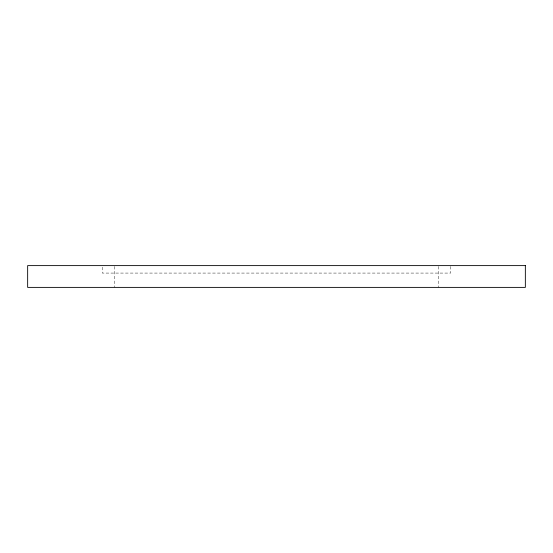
<?xml version="1.0" encoding="UTF-8"?>
<svg xmlns="http://www.w3.org/2000/svg" width="553" height="553" viewBox="0 0 553 553"><rect width="100%" height="100%" fill="white"/><g stroke="black" fill="none" stroke-linecap="round" stroke-linejoin="round"><path stroke-width="0.41" stroke-dasharray="2.77 2.07" d="M450.695 266.442L450.695 273.078L102.305 273.078L102.305 266.442M438.252 266.449L438.252 287.387M114.748 266.449L114.748 287.387"/><path stroke-width="0.83" d="M525.35 265.613L525.35 287.387L27.65 287.387L27.65 265.613L525.35 265.613"/></g></svg>
